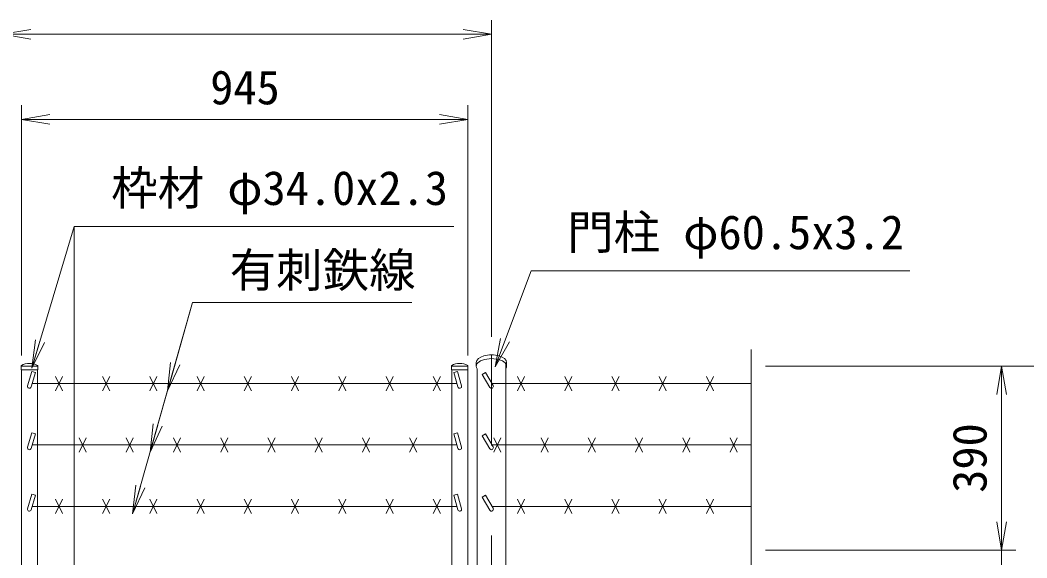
# Model space of a CAD drawing. Units: millimetres, scale not verified. Extents: x -6300 to 6300, y -4455 to 4455.
# Drawn here: x -4455 to -2324, y 1015 to 2153 of the extents above; entities that cross this region are included whole.
import ezdxf
from ezdxf.enums import TextEntityAlignment as Align

# ---------------------------------------------------------------- set-up
doc = ezdxf.new("R2010")
doc.units = ezdxf.units.MM
doc.header["$LTSCALE"] = 30
doc.linetypes.add('USER1', pattern=[50.8, 31.75, -6.35, 6.35, -6.35])
for name, color, linetype, lineweight in [('0-1_D-STR1', 1, 'Continuous', 18), ('0-2_D-STR3', 3, 'Continuous', 13), ('0-3_D-BMK', 2, 'USER1', 13), ('0-6_D-STR-TXT', 7, 'Continuous', 9), ('0-7_D-STR-DIM', 7, 'Continuous', 9), ('0-8_0', 7, 'Continuous', 9)]:
    doc.layers.add(name, color=color, linetype=linetype, lineweight=lineweight)
doc.styles.add('ＭＳ ゴシック', font='')
doc.styles.get('ＭＳ ゴシック').set_extended_font_data('MS Gothic')

# ---------------------------------------------------------------- blocks, each defined once
blk = doc.blocks.new('_Open')
at = {"layer": '0-8_0'}
blk.add_line((-30, 5), (0, 0), dxfattribs=at)
blk.add_lwpolyline([(-30, -5), (0, 0), (-30, 0)], dxfattribs=at)

msp = doc.modelspace()

# ---------------------------------------------------------------- linework, layer by layer
at = {"layer": '0-1_D-STR1'}
for p, q in [((-3489.34, 1420.66), (-3489.34, 1428.62)), ((-3425.14, 1420.66), (-3425.14, 1428.62)), ((-4452.99, 1421.28), (-4452.99, 1412.95)), ((-4417.99, 1420.95), (-4452.99, 1420.95)), ((-4417.99, 1412.95), (-4452.99, 1412.95)), ((-4452.49, 1412.95), (-4452.49, -26.05)), ((-4418.49, 1412.95), (-4418.49, 950.95)), ((-4417.99, 1421.28), (-4417.99, 1412.95)), ((-3541.99, 1421.28), (-3541.99, 1412.95)), ((-3541.99, 1420.95), (-3506.99, 1420.95)), ((-3541.99, 1412.95), (-3506.99, 1412.95)), ((-3541.49, 950.95), (-3541.49, 1412.95)), ((-3507.49, -1019.05), (-3507.49, 1412.95)), ((-3506.99, 1421.28), (-3506.99, 1412.95)), ((-3426.99, 950.95), (-3426.99, 1425.98))]:
    msp.add_line(p, q, dxfattribs=at)
msp.add_lwpolyline([(-3487.49, 1415.35), (-3487.49, -1399.05), (-3426.99, -1399.05), (-3426.99, -1019.05)], dxfattribs=at)
for centre, radius, start, end in [((-4451.99, 1421.28), 1, 122.29827, 180), ((-4435.49, 1390.73), 35.72, 61.52136, 118.47864), ((-4418.99, 1421.28), 1, 0, 57.70173), ((-3540.99, 1421.28), 1, 122.29827, 180), ((-3524.49, 1390.73), 35.72, 61.52136, 118.47864), ((-3507.99, 1421.28), 1, 0, 57.70173)]:
    msp.add_arc(centre, radius, start, end, dxfattribs=at)
for centre, start_param, end_param in [((-3457.24, 1420.66), 5.9420265, 9.7659367), ((-3457.24, 1428.62), 6.2831853, 9.424778)]:
    msp.add_ellipse(centre, major_axis=(32.1, 0), ratio=0.494803, start_param=start_param, end_param=end_param, dxfattribs=at)
at = {"layer": '0-2_D-STR3'}
for p, q in [((-4430.62, 1409.49), (-4439.34, 1378.85)), ((-4422.93, 1407.3), (-4431.65, 1376.66)), ((-4422.93, 1407.3), (-4430.62, 1409.49)), ((-3537.06, 1407.3), (-3529.37, 1409.49)), ((-3537.06, 1407.3), (-3528.34, 1376.66)), ((-3529.37, 1409.49), (-3520.65, 1378.85)), ((-3476.64, 1403.35), (-3469.71, 1407.35)), ((-3469.71, 1407.35), (-3453.78, 1379.76)), ((-4380.49, 1368.76), (-4365.49, 1398.76)), ((-4380.49, 1398.76), (-4365.49, 1368.76)), ((-4280.49, 1368.76), (-4265.49, 1398.76)), ((-4280.49, 1398.76), (-4265.49, 1368.76)), ((-4180.49, 1368.76), (-4165.49, 1398.76)), ((-4180.49, 1398.76), (-4165.49, 1368.76)), ((-4080.49, 1368.76), (-4065.49, 1398.76)), ((-4080.49, 1398.76), (-4065.49, 1368.76)), ((-3980.49, 1368.76), (-3965.49, 1398.76)), ((-3980.49, 1398.76), (-3965.49, 1368.76)), ((-3880.49, 1368.76), (-3865.49, 1398.76)), ((-3880.49, 1398.76), (-3865.49, 1368.76)), ((-3780.49, 1368.76), (-3765.49, 1398.76)), ((-3780.49, 1398.76), (-3765.49, 1368.76)), ((-3680.49, 1368.76), (-3665.49, 1398.76)), ((-3680.49, 1398.76), (-3665.49, 1368.76)), ((-3580.49, 1368.76), (-3565.49, 1398.76)), ((-3580.49, 1398.76), (-3565.49, 1368.76)), ((-3476.64, 1403.35), (-3460.71, 1375.76)), ((-3402.24, 1368.76), (-3387.24, 1398.76)), ((-3402.24, 1398.76), (-3387.24, 1368.76)), ((-3302.24, 1368.76), (-3287.24, 1398.76)), ((-3302.24, 1398.76), (-3287.24, 1368.76)), ((-3202.24, 1368.76), (-3187.24, 1398.76)), ((-3202.24, 1398.76), (-3187.24, 1368.76)), ((-3102.24, 1368.76), (-3087.24, 1398.76)), ((-3102.24, 1398.76), (-3087.24, 1368.76)), ((-3102.24, 1368.76), (-3087.24, 1398.76)), ((-3102.24, 1398.76), (-3087.24, 1368.76)), ((-3002.24, 1368.76), (-2987.24, 1398.76)), ((-3002.24, 1398.76), (-2987.24, 1368.76)), ((-3530.36, 1383.76), (-4429.63, 1383.76)), ((-2907.24, 1383.76), (-3456.09, 1383.76)), ((-4430.62, 1279.59), (-4439.34, 1248.95)), ((-4422.93, 1277.4), (-4430.62, 1279.59)), ((-3537.06, 1277.4), (-3529.37, 1279.59)), ((-3529.37, 1279.59), (-3520.65, 1248.95)), ((-4422.93, 1277.4), (-4431.65, 1246.76)), ((-4330.49, 1238.86), (-4315.49, 1268.86)), ((-4330.49, 1268.86), (-4315.49, 1238.86)), ((-4230.49, 1238.86), (-4215.49, 1268.86)), ((-4230.49, 1268.86), (-4215.49, 1238.86)), ((-4130.49, 1238.86), (-4115.49, 1268.86)), ((-4130.49, 1268.86), (-4115.49, 1238.86)), ((-4030.49, 1238.86), (-4015.49, 1268.86)), ((-4030.49, 1268.86), (-4015.49, 1238.86)), ((-3930.49, 1238.86), (-3915.49, 1268.86)), ((-3930.49, 1268.86), (-3915.49, 1238.86)), ((-3830.49, 1238.86), (-3815.49, 1268.86)), ((-3830.49, 1268.86), (-3815.49, 1238.86)), ((-3730.49, 1238.86), (-3715.49, 1268.86)), ((-3730.49, 1268.86), (-3715.49, 1238.86)), ((-3630.49, 1238.86), (-3615.49, 1268.86)), ((-3630.49, 1268.86), (-3615.49, 1238.86)), ((-3537.06, 1277.4), (-3528.34, 1246.76)), ((-3476.64, 1273.44), (-3469.71, 1277.44)), ((-3476.64, 1273.44), (-3460.71, 1245.86)), ((-3469.71, 1277.44), (-3453.78, 1249.86)), ((-3452.24, 1238.86), (-3437.24, 1268.86)), ((-3452.24, 1268.86), (-3437.24, 1238.86)), ((-3352.24, 1238.86), (-3337.24, 1268.86)), ((-3352.24, 1268.86), (-3337.24, 1238.86)), ((-3252.24, 1238.86), (-3237.24, 1268.86)), ((-3252.24, 1268.86), (-3237.24, 1238.86)), ((-3152.24, 1238.86), (-3137.24, 1268.86)), ((-3152.24, 1268.86), (-3137.24, 1238.86)), ((-3152.24, 1238.86), (-3137.24, 1268.86)), ((-3152.24, 1268.86), (-3137.24, 1238.86)), ((-3052.24, 1238.86), (-3037.24, 1268.86)), ((-3052.24, 1268.86), (-3037.24, 1238.86)), ((-2952.24, 1238.86), (-2937.24, 1268.86)), ((-2952.24, 1268.86), (-2937.24, 1238.86)), ((-3530.36, 1253.86), (-4429.63, 1253.86)), ((-2907.24, 1253.86), (-3456.09, 1253.86)), ((-4430.62, 1149.69), (-4439.34, 1119.05)), ((-4422.93, 1147.5), (-4431.65, 1116.86)), ((-4422.93, 1147.5), (-4430.62, 1149.69)), ((-4380.49, 1108.95), (-4365.49, 1138.95)), ((-4380.49, 1138.95), (-4365.49, 1108.95)), ((-4280.49, 1108.95), (-4265.49, 1138.95)), ((-4280.49, 1138.95), (-4265.49, 1108.95)), ((-4180.49, 1108.95), (-4165.49, 1138.95)), ((-4180.49, 1138.95), (-4165.49, 1108.95)), ((-4080.49, 1108.95), (-4065.49, 1138.95)), ((-4080.49, 1138.95), (-4065.49, 1108.95)), ((-3980.49, 1108.95), (-3965.49, 1138.95)), ((-3980.49, 1138.95), (-3965.49, 1108.95)), ((-3880.49, 1108.95), (-3865.49, 1138.95)), ((-3880.49, 1138.95), (-3865.49, 1108.95)), ((-3780.49, 1108.95), (-3765.49, 1138.95)), ((-3780.49, 1138.95), (-3765.49, 1108.95)), ((-3680.49, 1108.95), (-3665.49, 1138.95)), ((-3680.49, 1138.95), (-3665.49, 1108.95)), ((-3580.49, 1108.95), (-3565.49, 1138.95)), ((-3580.49, 1138.95), (-3565.49, 1108.95)), ((-3537.06, 1147.5), (-3529.37, 1149.69)), ((-3537.06, 1147.5), (-3528.34, 1116.86)), ((-3529.37, 1149.69), (-3520.65, 1119.05)), ((-3476.64, 1143.54), (-3469.71, 1147.54)), ((-3476.64, 1143.54), (-3460.71, 1115.95)), ((-3469.71, 1147.54), (-3453.78, 1119.95)), ((-3402.24, 1108.95), (-3387.24, 1138.95)), ((-3402.24, 1138.95), (-3387.24, 1108.95)), ((-3302.24, 1108.95), (-3287.24, 1138.95)), ((-3302.24, 1138.95), (-3287.24, 1108.95)), ((-3202.24, 1108.95), (-3187.24, 1138.95)), ((-3202.24, 1138.95), (-3187.24, 1108.95)), ((-3102.24, 1108.95), (-3087.24, 1138.95)), ((-3102.24, 1138.95), (-3087.24, 1108.95)), ((-3102.24, 1108.95), (-3087.24, 1138.95)), ((-3102.24, 1138.95), (-3087.24, 1108.95)), ((-3002.24, 1108.95), (-2987.24, 1138.95)), ((-3002.24, 1138.95), (-2987.24, 1108.95)), ((-3530.36, 1123.95), (-4429.63, 1123.95)), ((-2907.24, 1123.95), (-3456.09, 1123.95))]:
    msp.add_line(p, q, dxfattribs=at)
for centre, start, end in [((-4435.49, 1377.76), 164.11158, 344.11158), ((-3524.49, 1377.76), 195.88842, 15.88842), ((-3457.24, 1377.76), 210, 30), ((-4435.49, 1247.86), 164.11158, 344.11158), ((-3524.49, 1247.86), 195.88842, 15.88842), ((-3457.24, 1247.86), 210, 30), ((-4435.49, 1117.95), 164.11158, 344.11158), ((-3524.49, 1117.95), 195.88842, 15.88842), ((-3457.24, 1117.95), 210, 30)]:
    msp.add_arc(centre, 4, start, end, dxfattribs=at)
at = {"layer": '0-3_D-BMK'}
msp.add_line((-3457.24, -1414.05), (-3457.24, 1452.95), dxfattribs=at)
at = {"layer": '0-6_D-STR-TXT'}
for p, q in [((-4341.04, 1715.89), (-4341.04, 941)), ((-4090.15, 1555.48), (-4179.57, 1240.26)), ((-4090.15, 1555.48), (-4142.72, 1370.16))]:
    msp.add_line(p, q, dxfattribs=at)
for points in [[(-3537.12, 1715.89), (-4341.04, 1715.89), (-4429.85, 1418.2)], [(-2571.47, 1622.45), (-3373.49, 1622.45), (-3448.89, 1421.18)], [(-3625.83, 1555.48), (-4090.15, 1555.48), (-4216.42, 1110.35)]]:
    msp.add_lwpolyline(points, dxfattribs=at)
at = {"layer": '0-7_D-STR-DIM'}
for p, q in [((-3457.24, 1482.95), (-3457.24, 2152.95)), ((-4432.24, 2122.95), (-3517.24, 2122.95)), ((-4452.49, 1442.95), (-4452.49, 1972.95)), ((-3507.49, 1442.95), (-3507.49, 1972.95)), ((-4392.49, 1942.95), (-3567.49, 1942.95)), ((-2907.24, 1455.95), (-2907.24, -8.4)), ((-2877.24, 1420.95), (-2167.24, 1420.95)), ((-2877.24, 1420.95), (-2347.24, 1420.95)), ((-2377.24, 1090.95), (-2377.24, 1360.95)), ((-2377.24, 1090.95), (-2377.24, 1150.95)), ((-2877.24, 1030.95), (-2347.24, 1030.95)), ((-2877.24, 1030.95), (-2347.24, 1030.95)), ((-2377.24, 950.95), (-2377.24, 1030.95))]:
    msp.add_line(p, q, dxfattribs=at)

# ---------------------------------------------------------------- block references
at = {"layer": '0-6_D-STR-TXT', "xscale": 2, "yscale": 2}
for p, rotation in [((-4430.42, 1416.29), 253.38908), ((-3449.59, 1419.31), 249.46512), ((-4143.27, 1368.24), 254.16392), ((-4180.12, 1238.33), 254.16392), ((-4216.96, 1108.43), 254.16392)]:
    msp.add_blockref('_Open', p, dxfattribs=dict(at, rotation=rotation))
at = {"layer": '0-7_D-STR-DIM', "xscale": 2, "yscale": 2}
for p, rotation in [((-4492.24, 2122.95), 180), ((-4452.49, 1942.95), 180), ((-2377.24, 1420.95), 90), ((-2377.24, 1030.95), 270), ((-2377.24, 1030.95), 270)]:
    msp.add_blockref('_Open', p, dxfattribs=dict(at, rotation=rotation))
for p in [(-3457.24, 2122.95), (-3507.49, 1942.95)]:
    msp.add_blockref('_Open', p, dxfattribs=at)

# ---------------------------------------------------------------- texts
at = {"layer": '0-6_D-STR-TXT', "style": 'ＭＳ ゴシック'}
for s, p in [('枠材 φ34.0x2.3', (-4262.37, 1740.1)), ('門柱 φ60.5x3.2', (-3297.11, 1646.47)), ('有刺鉄線', (-4011.48, 1566.24))]:
    msp.add_text(s, height=72.14, dxfattribs=at).set_placement(p, align=Align.BOTTOM_LEFT)
at = {"layer": '0-7_D-STR-DIM', "style": 'ＭＳ ゴシック'}
msp.add_text('945', height=72.14, dxfattribs=at).set_placement((-4052.71, 1953.07), align=Align.BOTTOM_LEFT)
msp.add_text('390', height=72.14, rotation=90, dxfattribs=at).set_placement((-2387.37, 1152.64), align=Align.BOTTOM_LEFT)

doc.saveas('drawing.dxf')
